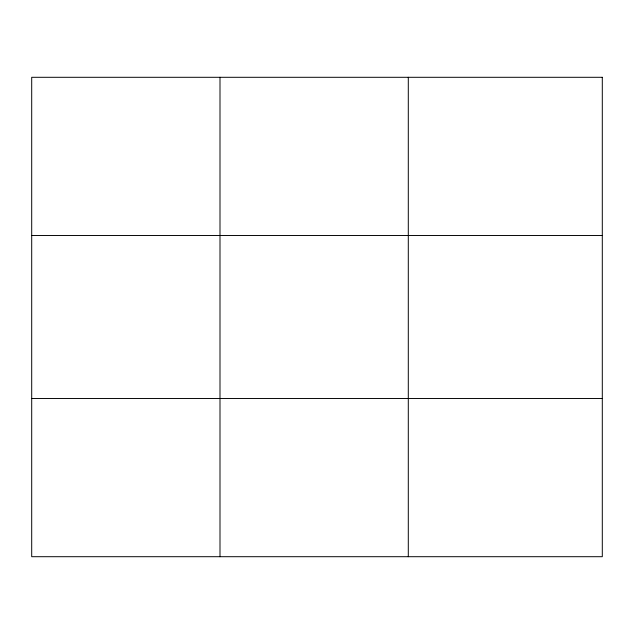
<?xml version="1.0" encoding="UTF-8"?>
<svg xmlns="http://www.w3.org/2000/svg" width="634" height="634" viewBox="0 0 634 634"><rect width="100%" height="100%" fill="white"/><g stroke="black" fill="none" stroke-linecap="round" stroke-linejoin="round"><path stroke-width="0.95" d="M219.998 556.7L219.998 77.3M408.296 556.7L408.296 77.3M31.7 235.499L602.3 235.499M31.7 398.501L602.3 398.501M602.3 77.3L602.3 556.7L31.7 556.7L31.7 77.3L602.3 77.3"/></g></svg>
